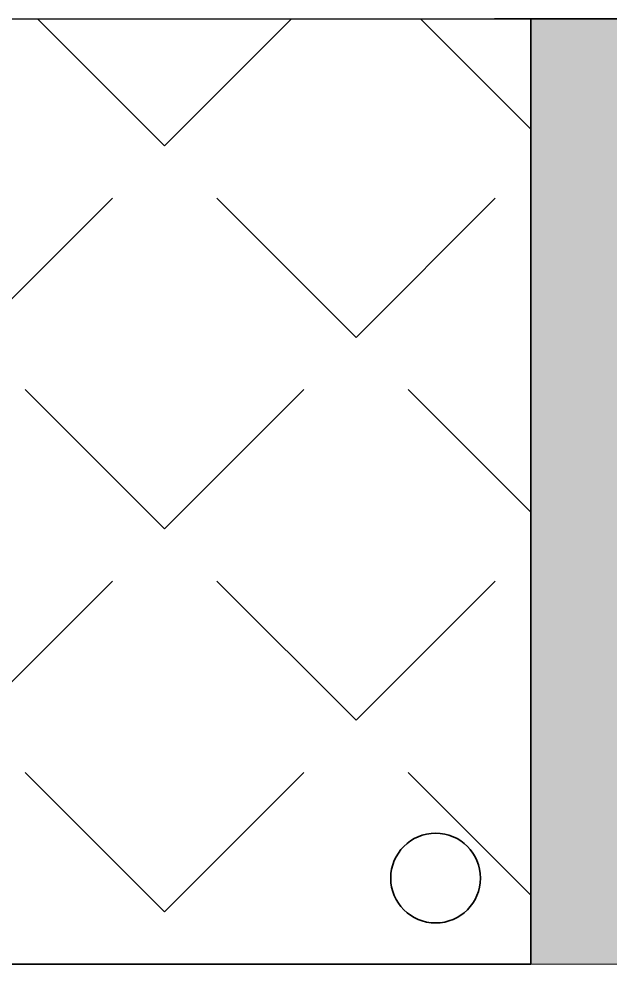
# Model space of a CAD drawing. Header units: inches. Extents: x 132383 to 134532, y 19213 to 20900.
# Drawn here: x 133596 to 133656, y 19902.6 to 19998.6 of the extents above; entities that cross this region are included whole.
import ezdxf

# ---------------------------------------------------------------- set-up
doc = ezdxf.new("R2010")
doc.units = ezdxf.units.IN
doc.header["$MEASUREMENT"] = 0
doc.linetypes.add('HIDDEN', pattern=[0.375, 0.25, -0.125])
for name, color, linetype, lineweight in [('A-Dropline', 8, 'Continuous', 5), ('A-Hatch', 253, 'Continuous', 9), ('A-Wall', 13, 'Continuous', 35), ('A-Win', 140, 'Continuous', 25)]:
    doc.layers.add(name, color=color, linetype=linetype, lineweight=lineweight)

msp = doc.modelspace()

# ---------------------------------------------------------------- hatches: boundary and pattern name
at = {"layer": 'A-Hatch'}
h = msp.add_hatch(dxfattribs=at)
h.set_pattern_fill('AR-SAND', color=96, scale=2, style=0)
h.set_pattern_definition([(37.5, (11824.0032, 1415.28), (-0.12598672, 3.85364754), [0, -3.04, 0, -3.4, 0, -3.25]), (7.5, (11824.003, 1415.28), (3.5395534, 5.64429213), [0, -1.64, 0, -2.74, 0, -1.05]), (327.5, (11821.5432, 1415.28), (6.22828372, 0.01131811), [0, -1, 0, -3.6, 0, -4.7]), (317.5, (11821.543, 1415.28), (6.0122532, 1.75535113), [0, -0.5, 0, -2.36, 0, -2.7])])
h.paths.add_polyline_path([(133241.282, 19998.591), (133165.282, 19998.591), (133165.282, 19902.591), (133241.282, 19902.591)])
h.paths.add_polyline_path([(133723.282, 19998.591), (133647.986, 19998.591), (133647.986, 19902.591), (133723.282, 19902.591)])
h = msp.add_hatch(dxfattribs=at)
h.set_pattern_fill('ANGLE,_O', color=256, scale=100, angle=45)
h.set_pattern_definition([(45, (11824.003, 1415.28), (-19.4454365, 19.4454365), [20, -7.5]), (135, (11824.003, 1415.28), (-19.4454365, -19.4454365), [20, -7.5])])
h.paths.add_polyline_path([(133241.282, 19902.591), (133647.986, 19902.591), (133647.986, 19998.591), (133241.282, 19998.591)])
edge = h.paths.add_edge_path(flags=0)
edge.add_arc((133250.954, 19935.326), 4.557, 0, 180)
edge.add_arc((133250.954, 19935.326), 4.557, 180, 360)
edge = h.paths.add_edge_path(flags=16)
edge.add_arc((133250.954, 19935.326), 4.557, 0, 180)
edge.add_arc((133250.954, 19935.326), 4.557, 180, 360)
edge = h.paths.add_edge_path(flags=0)
edge.add_arc((133250.954, 19935.326), 4.557, 0, 180)
edge.add_arc((133250.954, 19935.326), 4.557, 180, 360)

# ---------------------------------------------------------------- linework, layer by layer
at = {"layer": 'A-Dropline', "linetype": 'HIDDEN', "ltscale": 30}
msp.add_line((133647.986, 19998.591), (133647.986, 19902.591), dxfattribs=at)
msp.add_lwpolyline([(133241.282, 19998.591), (133241.282, 19998.591), (133241.282, 19902.591), (133647.986, 19902.591)], dxfattribs=at)
at = {"layer": 'A-Dropline', "color": 45}
msp.add_lwpolyline([(133647.986, 19902.591), (133723.282, 19902.591), (133723.282, 19998.591), (133647.986, 19998.591)], close=True, dxfattribs=at)
at = {"layer": 'A-Wall'}
msp.add_line((133644.282, 19998.591), (133723.282, 19998.591), dxfattribs=at)
msp.add_lwpolyline([(133309.282, 19998.591), (133241.282, 19998.591), (133241.282, 19902.591), (133647.986, 19902.591), (133647.986, 19998.591), (133644.282, 19998.591)], dxfattribs=at)
msp.add_circle((133638.314, 19911.326), 4.557, dxfattribs=at)
at = {"layer": 'A-Win'}
msp.add_line((133548.282, 19998.591), (133644.282, 19998.591), dxfattribs=at)

doc.saveas('drawing.dxf')
